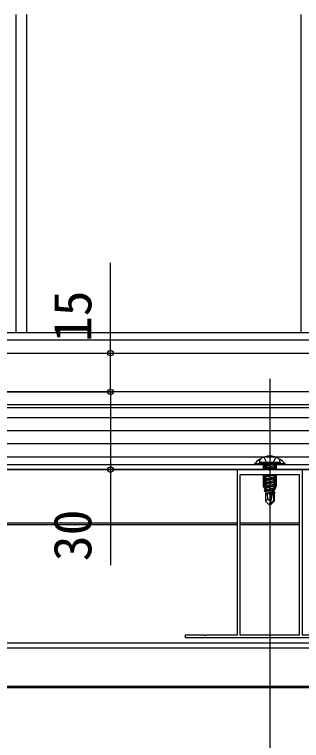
# Model space of a CAD drawing. Units: millimetres, scale not verified. Extents: x -875 to 875, y -1304 to 1296.
# Drawn here: x -510.1 to -399.2, y -911.8 to -631.5 of the extents above; entities that cross this region are included whole.
import ezdxf
from ezdxf.enums import TextEntityAlignment as Align

# ---------------------------------------------------------------- set-up
doc = ezdxf.new("R2010")
doc.units = ezdxf.units.MM
doc.header["$LTSCALE"] = 8
for name, color, linetype in [('0-3_YKK_11', 7, 'Continuous'), ('0-5_YKK_12', 2, 'Continuous'), ('0-6_YKK_13', 4, 'Continuous'), ('0-7_YKK_D', 6, 'Continuous')]:
    doc.layers.add(name, color=color, linetype=linetype)
doc.styles.add('ＭＳ ゴシック', font='')
doc.styles.get('ＭＳ ゴシック').set_extended_font_data('MS Gothic')

msp = doc.modelspace()

# ---------------------------------------------------------------- linework, layer by layer
at = {"layer": '0-3_YKK_11'}
for points in [[(-379, -872.2), (-444, -872.2), (-444, -871), (-436.958, -871), (-436.775, -871.12), (-436.225, -871.12), (-436.042, -871), (-424, -871), (-424, -807.2), (-411.958, -807.2), (-411.775, -807.32), (-411.225, -807.32), (-411.042, -807.2), (-399, -807.2), (-399, -871), (-386.958, -871), (-386.775, -871.12), (-386.225, -871.12), (-386.042, -871), (-379, -871)], [(-423, -809.2), (-423, -871), (-400, -871), (-400, -809.2)]]:
    msp.add_lwpolyline(points, close=True, dxfattribs=at)
at = {"layer": '0-5_YKK_12'}
for p, q in [((-509.557, -631.458), (-509.557, -754.2)), ((-505.5, -631.458), (-505.5, -754.2)), ((-399.5, -631.458), (-399.5, -754.2)), ((-618.5, -754.2), (705.5, -754.2)), ((791.221, -757.2), (-861.589, -757.2)), ((-571.832, -762.2), (658.832, -762.2)), ((-411.5, -772.2), (-411.5, -982.2)), ((-573.5, -783.2), (660.5, -783.2)), ((-411.5, -801.7), (-411.5, -815.7)), ((-573.75, -802.2), (660.75, -802.2)), ((-593, -807.2), (680, -807.2)), ((-584, -805.2), (671, -805.2)), ((-424, -827.9), (-553, -827.9)), ((-424, -828.5), (-553, -828.5)), ((-400, -827.9), (-423, -827.9)), ((-400, -828.5), (-423, -828.5)), ((644.796, -874.2), (-557.804, -874.2)), ((644.796, -876.2), (-557.804, -876.2)), ((644.826, -890.9), (-557.826, -890.9)), ((644.868, -891.5), (-557.868, -891.5))]:
    msp.add_line(p, q, dxfattribs=at)
at = {"layer": '0-6_YKK_13'}
for p, q in [((671, -777.2), (-584, -777.2)), ((671, -782.2), (-584, -782.2)), ((671, -787.2), (-584, -787.2)), ((671, -792.2), (-584, -792.2)), ((671, -797.2), (-584, -797.2)), ((-411.5, -801), (-411.5, -821.9)), ((-415.5, -804.4), (-415.359, -803.598)), ((-407.5, -804.4), (-415.5, -804.4)), ((-415.5, -804.4), (-415.412, -804.9)), ((-407.5, -804.4), (-407.641, -803.598)), ((-407.5, -804.4), (-407.588, -804.9)), ((671, -807.2), (-584, -807.2)), ((-417.4, -804.952), (-417.4, -805.2)), ((-405.6, -804.952), (-417.4, -804.952)), ((-417.4, -805.2), (-405.6, -805.2)), ((-407.588, -804.9), (-415.412, -804.9)), ((-414, -805.2), (-414, -807.2)), ((-413.6, -805.55), (-410, -804.95)), ((-410, -805.05), (-413.6, -805.65)), ((-413.6, -805.55), (-413.05, -805.232)), ((-413.6, -805.55), (-413.6, -805.65)), ((-413.6, -805.55), (-413.6, -805.65)), ((-413.6, -805.65), (-413.05, -805.968)), ((-413.6, -806.95), (-409.4, -806.25)), ((-409.4, -806.35), (-413.6, -807.05)), ((-413.6, -806.95), (-413.05, -806.632)), ((-413.6, -806.95), (-413.6, -807.05)), ((-413.6, -807.05), (-413.34, -807.2)), ((-413.567, -805.2), (-413.567, -805.531)), ((-413.567, -805.669), (-413.567, -806.931)), ((-413.567, -807.069), (-413.567, -807.2)), ((-410, -804.95), (-413.05, -805.232)), ((-413.05, -805.968), (-410, -805.05)), ((-413.05, -805.1), (-413.05, -805.232)), ((-409.95, -805.932), (-413.05, -806.632)), ((-413.05, -805.968), (-413.05, -806.632)), ((-409.95, -806.668), (-411.5, -807.018)), ((-410, -804.95), (-410, -805.05)), ((-409.95, -805.1), (-409.95, -805.932)), ((-409.4, -806.25), (-409.95, -805.932)), ((-409.4, -806.35), (-409.95, -806.668)), ((-409.95, -806.668), (-409.95, -807.2)), ((-409.433, -805.2), (-409.433, -806.231)), ((-409.433, -806.369), (-409.433, -807.2)), ((-409.4, -806.25), (-409.4, -806.35)), ((-409, -805.2), (-409, -807.2)), ((-405.6, -804.952), (-405.6, -805.2)), ((-414, -809.2), (-414, -813.5)), ((-409.7, -809.2), (-413.6, -809.85)), ((-413.6, -809.75), (-410.3, -809.2)), ((-413.6, -809.75), (-413.05, -809.432)), ((-413.6, -809.75), (-413.6, -809.85)), ((-413.6, -809.85), (-413.05, -810.168)), ((-413.567, -809.2), (-413.567, -809.731)), ((-413.567, -809.869), (-413.567, -811.131)), ((-412.021, -809.2), (-413.05, -809.432)), ((-413.05, -809.2), (-413.05, -809.432)), ((-409.95, -810.132), (-413.05, -810.832)), ((-413.05, -810.168), (-413.05, -810.832)), ((-409.95, -809.468), (-409.95, -810.132)), ((-409.4, -810.45), (-409.95, -810.132)), ((-409.433, -809.2), (-409.433, -810.431)), ((-409, -809.2), (-409, -813.5)), ((-413.6, -811.15), (-409.4, -810.45)), ((-409.4, -810.55), (-413.6, -811.25)), ((-413.6, -811.15), (-413.05, -810.832)), ((-413.6, -811.15), (-413.6, -811.25)), ((-413.6, -811.25), (-413.05, -811.568)), ((-413.6, -812.55), (-409.4, -811.85)), ((-409.4, -811.95), (-413.6, -812.65)), ((-413.6, -812.55), (-413.05, -812.232)), ((-413.6, -812.55), (-413.6, -812.65)), ((-413.6, -812.65), (-413.05, -812.968)), ((-413.567, -811.269), (-413.567, -812.531)), ((-413.567, -812.669), (-413.567, -813.931)), ((-409.95, -811.532), (-413.05, -812.232)), ((-413.05, -811.568), (-413.05, -812.232)), ((-409.95, -812.932), (-413.05, -813.632)), ((-413.05, -812.968), (-413.05, -813.632)), ((-409.95, -810.868), (-409.95, -811.532)), ((-409.4, -811.85), (-409.95, -811.532)), ((-409.95, -812.268), (-409.95, -812.932)), ((-409.4, -813.25), (-409.95, -812.932)), ((-409.433, -810.569), (-409.433, -811.831)), ((-409.433, -811.969), (-409.433, -813.231)), ((-409.4, -810.45), (-409.4, -810.55)), ((-409.4, -811.85), (-409.4, -811.95)), ((-413.05, -813.5), (-414, -813.5)), ((-413.2, -815.2), (-414, -813.5)), ((-413.6, -813.95), (-409.4, -813.25)), ((-409.4, -813.35), (-413.6, -814.05)), ((-413.6, -813.95), (-413.05, -813.632)), ((-413.6, -813.95), (-413.6, -814.05)), ((-413.6, -814.05), (-413.05, -814.368)), ((-413.6, -815.35), (-410.574, -814.846)), ((-410.602, -814.95), (-413.6, -815.45)), ((-413.6, -815.35), (-413.05, -815.032)), ((-413.6, -815.35), (-413.6, -815.45)), ((-413.6, -815.45), (-413.05, -815.768)), ((-413.567, -814.069), (-413.567, -814.42)), ((-409.8, -815.2), (-413.2, -815.2)), ((-409.95, -814.332), (-413.05, -815.032)), ((-413.05, -814.368), (-413.05, -815.032)), ((-410.66, -815.228), (-413.05, -815.768)), ((-413.05, -815.768), (-413.05, -816.432)), ((-410.59, -814.893), (-411.5, -819.278)), ((-410.168, -814.777), (-411.35, -820.476)), ((-410.168, -814.778), (-409.4, -814.65)), ((-409.4, -814.75), (-410.113, -814.869)), ((-409.95, -815.732), (-410.103, -815.767)), ((-410.1, -814.948), (-410.1, -819.226)), ((-409.95, -813.668), (-409.95, -814.332)), ((-409.4, -814.65), (-409.95, -814.332)), ((-409.95, -815.068), (-409.95, -815.732)), ((-409.5, -815.992), (-409.95, -815.732)), ((-409, -813.5), (-409.8, -815.2)), ((-409, -813.5), (-409.66, -813.5)), ((-409.433, -813.369), (-409.433, -814.42)), ((-409.4, -813.25), (-409.4, -813.35)), ((-409.4, -814.65), (-409.4, -814.75)), ((-413.2, -816.5), (-413.05, -816.432)), ((-413.2, -816.5), (-413.2, -819.35)), ((-410.924, -816.5), (-413.2, -816.5)), ((-412.243, -818.547), (-413.2, -819.35)), ((-410.805, -815.925), (-413.05, -816.432)), ((-410.865, -816.217), (-412.583, -816.5)), ((-410.92, -816.484), (-411.004, -816.5)), ((-409.5, -815.992), (-410.1, -816.091)), ((-409.5, -816.208), (-410.1, -816.324)), ((-409.8, -816.5), (-410.1, -816.5)), ((-409.5, -816.208), (-409.8, -816.381)), ((-409.8, -816.381), (-409.8, -819.35)), ((-409.5, -815.992), (-409.5, -816.208)), ((-411.65, -820.9), (-413.2, -819.35)), ((-411.5, -819.278), (-411.65, -820.9)), ((-411.65, -820.9), (-411.35, -820.9)), ((-411.5, -819.278), (-411.5, -820.9)), ((-410.1, -819.226), (-411.35, -820.476)), ((-411.35, -820.9), (-409.8, -819.35)), ((-411.35, -820.476), (-411.35, -820.9)), ((-409.8, -819.35), (-410.1, -819.226))]:
    msp.add_line(p, q, dxfattribs=at)
for points in [[(-413.8, -802.421), (-412.645, -804.737), (-411.5, -805.346)], [(-409.2, -802.421), (-410.355, -804.737), (-411.5, -805.346)], [(-409.487, -809.2), (-409.95, -809.468), (-413.05, -810.168)], [(-409.4, -810.55), (-409.95, -810.868), (-413.05, -811.568)], [(-409.4, -811.95), (-409.95, -812.268), (-413.05, -812.968)], [(-409.4, -813.35), (-409.95, -813.668), (-413.05, -814.368)], [(-409.4, -814.75), (-409.95, -815.068), (-410.1, -815.101)], [(-411.5, -819.278), (-412.243, -818.547), (-412.4, -816.5)]]:
    msp.add_lwpolyline(points, dxfattribs=at)
for centre, radius, start, end in [((-411.5, -809.9), 7.7, 119.70576, 140.01688), ((-414.472, -803.754), 0.9, 122.05588, 170), ((-411.5, -808.5), 6.5, 57.94412, 122.05588), ((-408.528, -803.754), 0.9, 10, 57.94412), ((-411.5, -809.9), 7.7, 39.98312, 60.29424), ((-413.25, -805.1), 0.2, 0, 90), ((-409.75, -805.1), 0.2, 90, 180), ((-410.348, -814.948), 0.248, 0, 167.19096)]:
    msp.add_arc(centre, radius, start, end, dxfattribs=at)
at = {"layer": '0-7_YKK_D'}
for p, q in [((-603.3, -762.2), (-472, -762.2)), ((-583, -777.2), (-472, -777.2)), ((-493.475, -777.2), (-472, -777.2)), ((-553.3, -807.2), (-472, -807.2))]:
    msp.add_line(p, q, dxfattribs=at)
for points in [[(-473, -777.2), (-473, -762.2), (-473, -727.355)], [(-473, -777.2), (-473, -807.2), (-473, -844.091)]]:
    msp.add_lwpolyline(points, dxfattribs=at)
for centre in [(-473, -762.2), (-473, -777.2), (-473, -777.2), (-473, -807.2)]:
    msp.add_circle(centre, 1.075, dxfattribs=at)

# ---------------------------------------------------------------- texts
at = {"layer": '0-7_YKK_D', "style": 'ＭＳ ゴシック'}
for s, p in [('15', (-476, -757.968)), ('30', (-476, -842.568))]:
    msp.add_text(s, height=14.66, rotation=90, dxfattribs=at).set_placement(p, align=Align.BOTTOM_LEFT)

doc.saveas('drawing.dxf')
